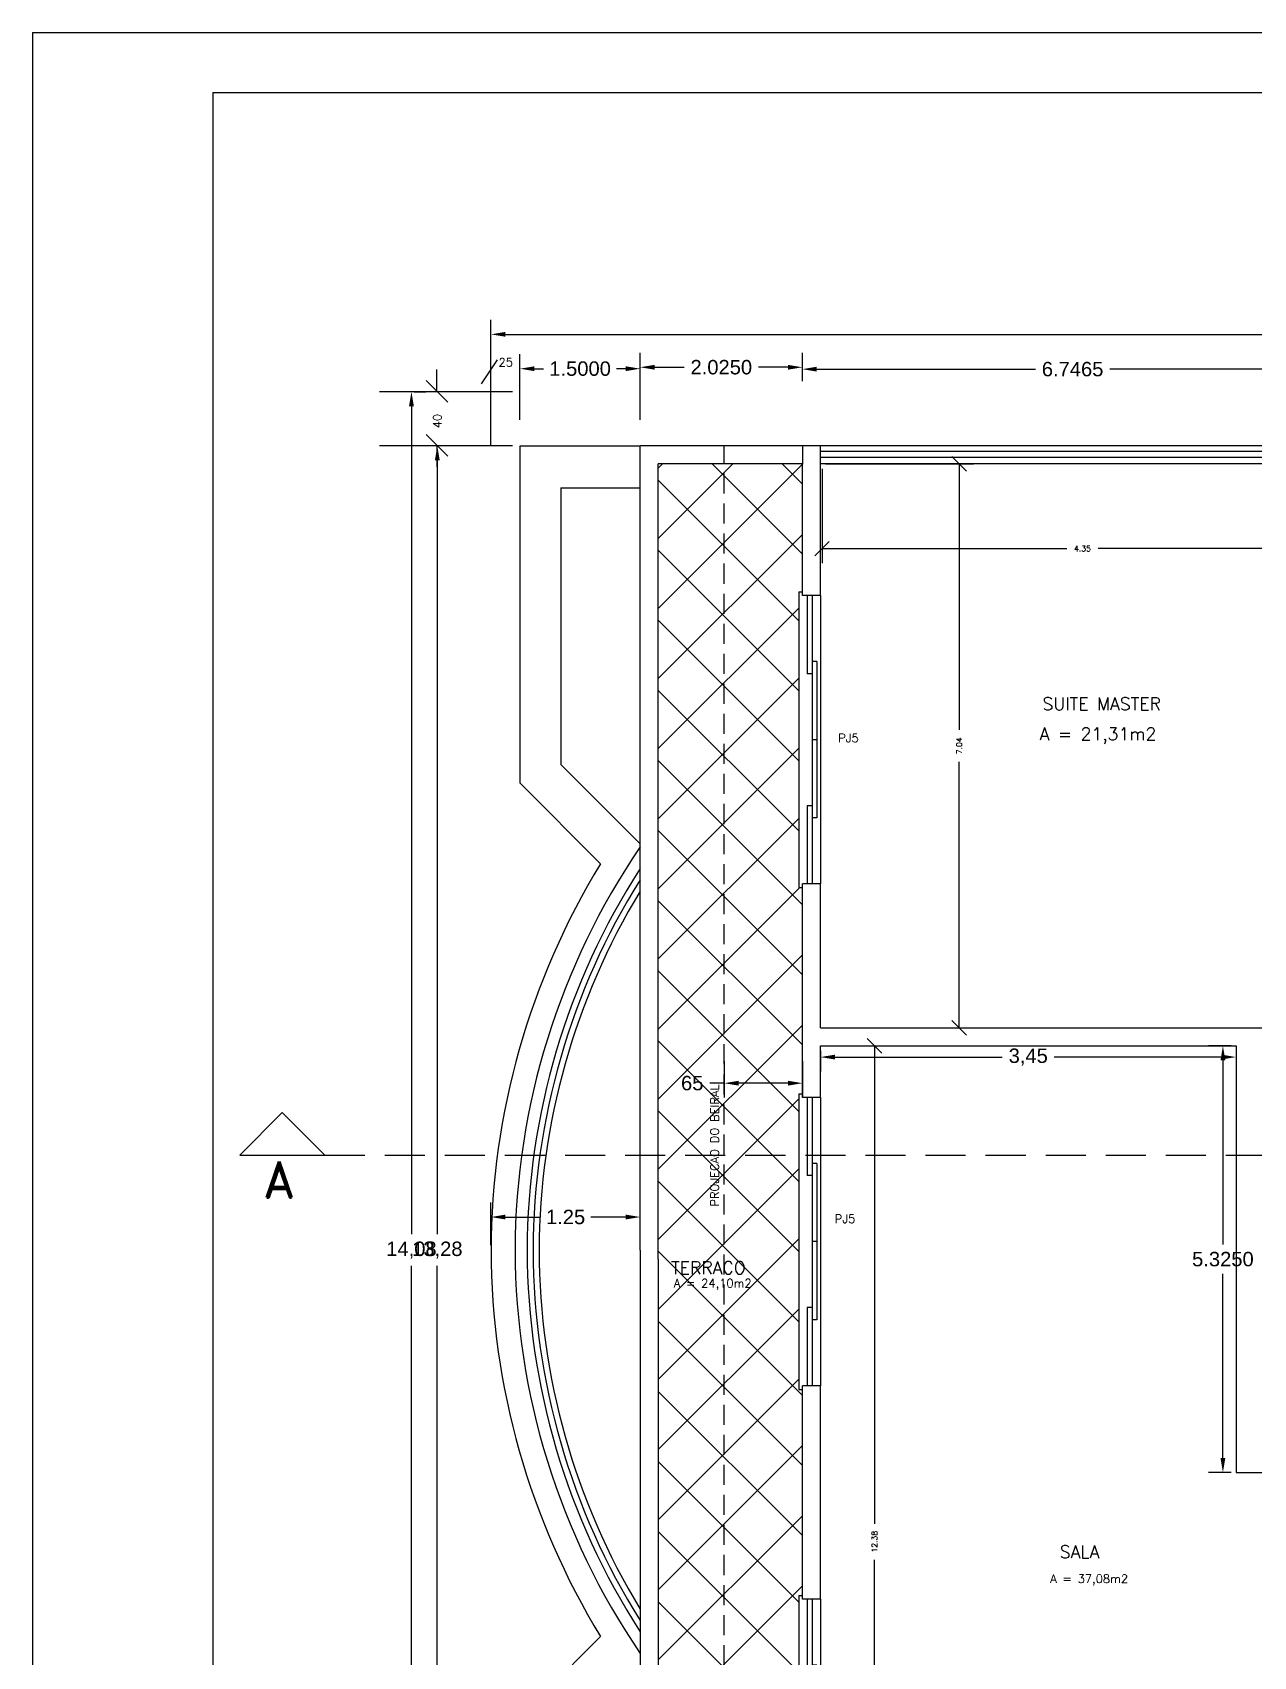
# Model space of a CAD drawing. Header units: millimetres. Extents: x 2200 to 2403, y 2380 to 2511.
# Drawn here: x 2262.82 to 2278.06, y 2395.74 to 2416.01 of the extents above; entities that cross this region are included whole.
import ezdxf

# ---------------------------------------------------------------- set-up
doc = ezdxf.new("R2010")
doc.units = ezdxf.units.MM
doc.linetypes.add('DASHED', pattern=[0.75, 0.5, -0.25])
doc.linetypes.add('HIDDEN', pattern=[0.375, 0.25, -0.125])
doc.layers.add('ABERTURAS', color=1, linetype='Continuous')
doc.layers.add('CORTE', color=7, linetype='Continuous')
doc.styles.add('ROMAND', font='romand', dxfattribs={"height": 0.1})
doc.styles.add('ROMANS', font='ROMANS.shx', dxfattribs={"height": 0.07})
doc.styles.get("Standard").update_dxf_attribs({"font": 'arial.ttf'})
doc.dimstyles.get("Standard").update_dxf_attribs({"dimtxt": 0.18, "dimasz": 0.18, "dimexe": 0.18, "dimexo": 0.0625, "dimgap": 0.09, "dimtad": 0, "dimtih": 1, "dimtoh": 1, "dimdec": 4, "dimzin": 0, "dimdsep": 46, "dimtxsty": 'Standard', "dimcen": 0.09, "dimadec": 0, "dimazin": 0, "dimtfac": 1, "dimtdec": 4, "dimtofl": 0, "dimtmove": 0, "dimatfit": 3, "dimfxl": 1, "dimtolj": 1, "dimtzin": 0, "dimarcsym": 0})

# ---------------------------------------------------------------- blocks, each defined once
blk = doc.blocks.new('PJ240')
at = {"color": 4}
for p, q in [((0, 0), (2.4, 0)), ((-0.03, -0.18), (-0.03, -0.15)), ((-0.03, -0.18), (2.43, -0.18)), ((2.43, -0.18), (2.43, -0.15))]:
    blk.add_line(p, q, dxfattribs=at)
at = {"color": 1}
for p, q in [((0, -0.07), (2.4, -0.07)), ((0, -0.11), (0.65, -0.11)), ((0.55, -0.03), (1.85, -0.03)), ((0.55, -0.03), (0.55, -0.07)), ((0.65, -0.07), (0.65, -0.11)), ((1.2, -0.03), (1.2, -0.07)), ((1.75, -0.07), (1.75, -0.11)), ((1.75, -0.11), (2.4, -0.11)), ((1.75, -0.11), (2.4, -0.11)), ((1.85, -0.03), (1.85, -0.07))]:
    blk.add_line(p, q, dxfattribs=at)
blk = doc.blocks.new('*D659')
at = {"color": 0, "lineweight": -2, "transparency": 16777216}
for p, q in [((2268.541, 2410.855), (2268.541, 2412.422)), ((2304.3, 2410.855), (2304.3, 2412.422)), ((2268.721, 2412.242), (2286.025, 2412.242)), ((2304.12, 2412.242), (2286.816, 2412.242))]:
    blk.add_line(p, q, dxfattribs=at)
at = {"color": 0, "transparency": 16777216}
for points in [[(2268.721, 2412.272), (2268.721, 2412.212), (2268.541, 2412.242)], [(2304.12, 2412.272), (2304.12, 2412.212), (2304.3, 2412.242)]]:
    blk.add_solid(points, dxfattribs=at)
at = {"layer": 'DEFPOINTS', "color": 0, "transparency": 16777216}
for p in [(2268.541, 2412.242), (2268.541, 2410.792), (2304.3, 2410.792)]:
    blk.add_point(p, dxfattribs=at)
at = {"color": 0, "transparency": 16777216, "insert": (2286.42, 2412.242), "char_height": 0.18, "attachment_point": 5}
blk.add_mtext('\\A1;23.85', dxfattribs=at)
blk = doc.blocks.new('*D661')
at = {"color": 0, "lineweight": -2, "transparency": 16777216}
for p, q in [((2272.653, 2403.297), (2272.653, 2403.04)), ((2272.833, 2403.22), (2274.923, 2403.22)), ((2277.661, 2403.22), (2275.572, 2403.22)), ((2277.841, 2403.297), (2277.841, 2403.04))]:
    blk.add_line(p, q, dxfattribs=at)
at = {"color": 0, "transparency": 16777216}
for points in [[(2272.833, 2403.25), (2272.833, 2403.19), (2272.653, 2403.22)], [(2277.661, 2403.25), (2277.661, 2403.19), (2277.841, 2403.22)]]:
    blk.add_solid(points, dxfattribs=at)
at = {"layer": 'DEFPOINTS', "color": 0, "transparency": 16777216}
for p in [(2272.653, 2403.36), (2277.841, 2403.36), (2277.841, 2403.22)]:
    blk.add_point(p, dxfattribs=at)
at = {"color": 0, "transparency": 16777216, "insert": (2275.247, 2403.22), "char_height": 0.18, "attachment_point": 5}
blk.add_mtext('\\A1;3,45', dxfattribs=at)
blk = doc.blocks.new('*D662')
at = {"color": 0, "lineweight": -2, "transparency": 16777216}
for p, q in [((2268.541, 2400.872), (2268.541, 2401.403)), ((2270.403, 2400.872), (2270.403, 2401.403)), ((2268.721, 2401.223), (2269.156, 2401.223)), ((2270.223, 2401.223), (2269.788, 2401.223))]:
    blk.add_line(p, q, dxfattribs=at)
at = {"color": 0, "transparency": 16777216}
for points in [[(2268.721, 2401.253), (2268.721, 2401.193), (2268.541, 2401.223)], [(2270.223, 2401.253), (2270.223, 2401.193), (2270.403, 2401.223)]]:
    blk.add_solid(points, dxfattribs=at)
at = {"layer": 'DEFPOINTS', "color": 0, "transparency": 16777216}
for p in [(2270.403, 2401.223), (2268.541, 2400.81), (2270.403, 2400.81)]:
    blk.add_point(p, dxfattribs=at)
at = {"color": 0, "transparency": 16777216, "insert": (2269.472, 2401.223), "char_height": 0.18, "attachment_point": 5}
blk.add_mtext('\\A1;1.25', dxfattribs=at)
blk = doc.blocks.new('*D663')
at = {"color": 0, "lineweight": -2, "transparency": 16777216}
for p, q in [((2277.779, 2403.36), (2277.497, 2403.36)), ((2277.677, 2403.18), (2277.677, 2400.879)), ((2277.677, 2398.215), (2277.677, 2400.515)), ((2277.779, 2398.035), (2277.497, 2398.035))]:
    blk.add_line(p, q, dxfattribs=at)
at = {"color": 0, "transparency": 16777216}
for points in [[(2277.647, 2403.18), (2277.707, 2403.18), (2277.677, 2403.36)], [(2277.647, 2398.215), (2277.707, 2398.215), (2277.677, 2398.035)]]:
    blk.add_solid(points, dxfattribs=at)
at = {"layer": 'DEFPOINTS', "color": 0, "transparency": 16777216}
for p in [(2277.677, 2403.36), (2277.841, 2403.36), (2277.841, 2398.035)]:
    blk.add_point(p, dxfattribs=at)
at = {"color": 0, "transparency": 16777216, "insert": (2277.677, 2400.697), "char_height": 0.18, "attachment_point": 5}
blk.add_mtext('\\A1;5.3250', dxfattribs=at)
blk = doc.blocks.new('*D679')
at = {"color": 0, "lineweight": -2, "transparency": 16777216}
for p, q in [((2268.903, 2411.175), (2268.903, 2411.993)), ((2270.403, 2411.175), (2270.403, 2411.993)), ((2269.083, 2411.813), (2269.198, 2411.813)), ((2270.223, 2411.813), (2270.108, 2411.813))]:
    blk.add_line(p, q, dxfattribs=at)
at = {"color": 0, "transparency": 16777216}
for points in [[(2269.083, 2411.843), (2269.083, 2411.783), (2268.903, 2411.813)], [(2270.223, 2411.843), (2270.223, 2411.783), (2270.403, 2411.813)]]:
    blk.add_solid(points, dxfattribs=at)
at = {"layer": 'DEFPOINTS', "color": 0, "transparency": 16777216}
for p in [(2268.903, 2411.813), (2268.903, 2411.112), (2270.403, 2411.112)]:
    blk.add_point(p, dxfattribs=at)
at = {"color": 0, "transparency": 16777216, "insert": (2269.653, 2411.813), "char_height": 0.18, "attachment_point": 5}
blk.add_mtext('\\A1;1.5000', dxfattribs=at)
blk = doc.blocks.new('*D671')
at = {"color": 0, "lineweight": -2, "transparency": 16777216}
for p, q in [((2267.58, 2411.525), (2267.728, 2411.525)), ((2267.548, 2411.345), (2267.548, 2401.008)), ((2267.548, 2390.274), (2267.548, 2400.612)), ((2267.58, 2390.094), (2267.728, 2390.094))]:
    blk.add_line(p, q, dxfattribs=at)
at = {"color": 0, "transparency": 16777216}
for points in [[(2267.518, 2411.345), (2267.578, 2411.345), (2267.548, 2411.525)], [(2267.518, 2390.274), (2267.578, 2390.274), (2267.548, 2390.094)]]:
    blk.add_solid(points, dxfattribs=at)
at = {"layer": 'DEFPOINTS', "color": 0, "transparency": 16777216}
for p in [(2267.517, 2411.525), (2267.517, 2390.094), (2267.548, 2390.094)]:
    blk.add_point(p, dxfattribs=at)
at = {"color": 0, "transparency": 16777216, "insert": (2267.548, 2400.81), "char_height": 0.18, "attachment_point": 5}
blk.add_mtext('\\A1;14,08', dxfattribs=at)
blk = doc.blocks.new('*D672')
at = {"color": 0, "lineweight": -2, "transparency": 16777216}
for p, q in [((2268.747, 2410.85), (2267.691, 2410.85)), ((2267.871, 2410.67), (2267.871, 2401.008)), ((2267.871, 2390.949), (2267.871, 2400.612)), ((2268.747, 2390.769), (2267.691, 2390.769))]:
    blk.add_line(p, q, dxfattribs=at)
at = {"color": 0, "transparency": 16777216}
for points in [[(2267.841, 2410.67), (2267.901, 2410.67), (2267.871, 2410.85)], [(2267.841, 2390.949), (2267.901, 2390.949), (2267.871, 2390.769)]]:
    blk.add_solid(points, dxfattribs=at)
at = {"layer": 'DEFPOINTS', "color": 0, "transparency": 16777216}
for p in [(2267.871, 2410.85), (2268.809, 2410.85), (2268.809, 2390.769)]:
    blk.add_point(p, dxfattribs=at)
at = {"color": 0, "transparency": 16777216, "insert": (2267.871, 2400.81), "char_height": 0.18, "attachment_point": 5}
blk.add_mtext('\\A1;13,28', dxfattribs=at)
blk = doc.blocks.new('*D675')
at = {"color": 0, "lineweight": -2, "transparency": 16777216}
for p, q in [((2272.428, 2411.658), (2272.428, 2411.987)), ((2279.175, 2411.658), (2279.175, 2411.987)), ((2272.608, 2411.807), (2275.337, 2411.807)), ((2278.995, 2411.807), (2276.266, 2411.807))]:
    blk.add_line(p, q, dxfattribs=at)
at = {"color": 0, "transparency": 16777216}
for points in [[(2272.608, 2411.837), (2272.608, 2411.777), (2272.428, 2411.807)], [(2278.995, 2411.837), (2278.995, 2411.777), (2279.175, 2411.807)]]:
    blk.add_solid(points, dxfattribs=at)
at = {"layer": 'DEFPOINTS', "color": 0, "transparency": 16777216}
for p in [(2272.428, 2411.807), (2272.428, 2411.595), (2279.175, 2411.595)]:
    blk.add_point(p, dxfattribs=at)
at = {"color": 0, "transparency": 16777216, "insert": (2275.801, 2411.807), "char_height": 0.18, "attachment_point": 5}
blk.add_mtext('\\A1;6.7465', dxfattribs=at)
blk = doc.blocks.new('*D676')
at = {"color": 0, "lineweight": -2, "transparency": 16777216}
for p, q in [((2270.403, 2411.751), (2270.403, 2412.011)), ((2272.428, 2411.751), (2272.428, 2412.011)), ((2270.583, 2411.831), (2270.951, 2411.831)), ((2272.248, 2411.831), (2271.881, 2411.831))]:
    blk.add_line(p, q, dxfattribs=at)
at = {"color": 0, "transparency": 16777216}
for points in [[(2270.583, 2411.861), (2270.583, 2411.801), (2270.403, 2411.831)], [(2272.248, 2411.861), (2272.248, 2411.801), (2272.428, 2411.831)]]:
    blk.add_solid(points, dxfattribs=at)
at = {"layer": 'DEFPOINTS', "color": 0, "transparency": 16777216}
for p in [(2270.403, 2411.831), (2270.403, 2411.689), (2272.428, 2411.689)]:
    blk.add_point(p, dxfattribs=at)
at = {"color": 0, "transparency": 16777216, "insert": (2271.416, 2411.831), "char_height": 0.18, "attachment_point": 5}
blk.add_mtext('\\A1;2.0250', dxfattribs=at)
blk = doc.blocks.new('*D719')
at = {"color": 0, "lineweight": -2, "transparency": 16777216}
for p, q in [((2271.453, 2403.17), (2271.453, 2402.714)), ((2272.428, 2403.17), (2272.428, 2402.714)), ((2271.453, 2402.894), (2271.273, 2402.894)), ((2272.248, 2402.894), (2271.633, 2402.894))]:
    blk.add_line(p, q, dxfattribs=at)
at = {"color": 0, "transparency": 16777216}
for points in [[(2271.633, 2402.924), (2271.633, 2402.864), (2271.453, 2402.894)], [(2272.248, 2402.924), (2272.248, 2402.864), (2272.428, 2402.894)]]:
    blk.add_solid(points, dxfattribs=at)
at = {"layer": 'DEFPOINTS', "color": 0, "transparency": 16777216}
for p in [(2271.453, 2403.232), (2272.428, 2403.232), (2271.453, 2402.894)]:
    blk.add_point(p, dxfattribs=at)
at = {"color": 0, "transparency": 16777216, "insert": (2271.053, 2402.894), "char_height": 0.18, "attachment_point": 5}
blk.add_mtext('\\A1;65', dxfattribs=at)
blk = doc.blocks.new('*D721')
at = {"layer": 'ABERTURAS', "color": 1, "lineweight": -2, "transparency": 16777216}
for p, q in [((2272.673, 2410.563), (2272.673, 2409.387)), ((2279.175, 2410.563), (2279.175, 2409.387)), ((2272.583, 2409.477), (2272.763, 2409.657)), ((2272.673, 2409.567), (2275.727, 2409.567)), ((2279.175, 2409.567), (2276.121, 2409.567)), ((2279.085, 2409.477), (2279.265, 2409.657))]:
    blk.add_line(p, q, dxfattribs=at)
at = {"layer": 'DEFPOINTS', "color": 0, "transparency": 16777216}
for p in [(2272.673, 2410.625), (2279.175, 2410.625), (2279.175, 2409.567)]:
    blk.add_point(p, dxfattribs=at)
at = {"layer": 'ABERTURAS', "color": 1, "transparency": 16777216, "insert": (2275.924, 2409.567), "char_height": 0.07, "attachment_point": 5, "style": 'ROMANS'}
blk.add_mtext('\\A1;4.35', dxfattribs=at)
blk = doc.blocks.new('*D722')
at = {"layer": 'ABERTURAS', "color": 1, "lineweight": -2, "transparency": 16777216}
for p, q in [((2274.475, 2410.535), (2274.295, 2410.715)), ((2272.716, 2410.625), (2274.565, 2410.625)), ((2274.385, 2410.625), (2274.385, 2407.303)), ((2274.385, 2403.585), (2274.385, 2406.907)), ((2272.716, 2403.585), (2274.565, 2403.585)), ((2274.475, 2403.495), (2274.295, 2403.675))]:
    blk.add_line(p, q, dxfattribs=at)
at = {"layer": 'DEFPOINTS', "color": 0, "transparency": 16777216}
for p in [(2272.653, 2410.625), (2272.653, 2403.585), (2274.385, 2403.585)]:
    blk.add_point(p, dxfattribs=at)
at = {"layer": 'ABERTURAS', "color": 1, "transparency": 16777216, "insert": (2274.385, 2407.105), "char_height": 0.07, "attachment_point": 5, "rotation": 90, "style": 'ROMANS'}
blk.add_mtext('\\A1;7.04', dxfattribs=at)
blk = doc.blocks.new('*D657')
at = {"color": 1, "lineweight": -2, "transparency": 16777216}
for p, q in [((2273.418, 2403.27), (2273.238, 2403.45)), ((2272.716, 2403.36), (2273.508, 2403.36)), ((2273.328, 2403.36), (2273.328, 2397.395)), ((2273.328, 2390.979), (2273.328, 2396.945)), ((2273.418, 2390.889), (2273.238, 2391.069)), ((2272.716, 2390.979), (2273.508, 2390.979))]:
    blk.add_line(p, q, dxfattribs=at)
at = {"layer": 'DEFPOINTS', "color": 0, "transparency": 16777216}
for p in [(2272.653, 2403.36), (2272.653, 2390.979), (2273.328, 2390.979)]:
    blk.add_point(p, dxfattribs=at)
at = {"color": 1, "transparency": 16777216, "insert": (2273.328, 2397.17), "char_height": 0.07, "attachment_point": 5, "rotation": 90, "style": 'ROMANS'}
blk.add_mtext('\\A1;12.38', dxfattribs=at)

msp = doc.modelspace()

# ---------------------------------------------------------------- linework, layer by layer
at = {"color": 1}
for p, q in [((2262.81768, 2416.0101), (2262.81768, 2379.50163)), ((2262.81768, 2416.0101), (2309.01768, 2416.0101)), ((2268.61859, 2411.92518), (2268.41646, 2411.6222)), ((2272.6532, 2410.6253), (2272.6532, 2410.8503)), ((2279.17473, 2410.78057), (2272.6532, 2410.78057)), ((2279.17473, 2410.70557), (2272.6532, 2410.70557))]:
    msp.add_line(p, q, dxfattribs=at)
for p, q in [((2265.06768, 2415.2601), (2265.06768, 2380.25163)), ((2265.06768, 2415.2601), (2308.26768, 2415.2601)), ((2272.6532, 2403.58484), (2276.11614, 2403.58484)), ((2277.75114, 2403.58484), (2280.54114, 2403.58484)), ((2272.6532, 2403.35984), (2276.43114, 2403.35984)), ((2277.75114, 2403.35984), (2277.84114, 2403.35984)), ((2277.84114, 2403.35984), (2277.84114, 2398.03484)), ((2277.84114, 2398.03484), (2280.92321, 2398.03484))]:
    msp.add_line(p, q)
at = {"color": 1, "linetype": 'ByBlock'}
for p, q in [((2267.86531, 2411.53134), (2267.86531, 2411.80134)), ((2268.80945, 2411.5253), (2267.14848, 2411.5253)), ((2268.00031, 2411.39634), (2267.73031, 2411.66634)), ((2268.00031, 2410.72134), (2267.73031, 2410.99134)), ((2268.80945, 2410.8503), (2267.14848, 2410.8503)), ((2267.86531, 2410.85634), (2267.86531, 2410.58634))]:
    msp.add_line(p, q, dxfattribs=at)
at = {"color": 4}
for p, q in [((2268.9032, 2406.6378), (2268.9032, 2410.8503)), ((2268.9032, 2410.8503), (2270.4032, 2410.8503)), ((2269.41114, 2410.3253), (2269.41114, 2406.87232)), ((2269.41114, 2410.3253), (2270.4032, 2410.3253)), ((2270.4032, 2405.88026), (2269.41114, 2406.87232)), ((2269.90869, 2405.63231), (2268.9032, 2406.6378)), ((2269.90869, 2395.98736), (2268.9032, 2394.98187))]:
    msp.add_line(p, q, dxfattribs=at)
at = {"color": 2}
for p, q in [((2270.4032, 2400.80984), (2270.4032, 2410.8503)), ((2279.17473, 2410.8503), (2270.4032, 2410.8503)), ((2272.43333, 2410.6253), (2272.43333, 2410.8503)), ((2270.6282, 2400.69734), (2270.6282, 2410.6253)), ((2272.43333, 2410.6253), (2270.6282, 2410.6253)), ((2279.39973, 2410.6253), (2272.6532, 2410.6253)), ((2270.4032, 2400.80984), (2270.4032, 2390.75437)), ((2270.6282, 2400.69734), (2270.6282, 2390.97937))]:
    msp.add_line(p, q, dxfattribs=at)
at = {"color": 4, "linetype": 'HIDDEN'}
msp.add_line((2271.4532, 2390.75437), (2271.4532, 2410.8503), dxfattribs=at)
at = {"color": 8}
for p, q in [((2270.6282, 2409.69521), (2271.55829, 2410.6253)), ((2270.6282, 2410.57026), (2270.68324, 2410.6253)), ((2270.6282, 2408.82017), (2272.4282, 2410.62017)), ((2272.4282, 2409.49734), (2271.30023, 2410.6253)), ((2272.4282, 2410.37238), (2272.17528, 2410.6253)), ((2272.4282, 2410.62017), (2272.43333, 2410.6253)), ((2272.3832, 2408.66729), (2270.6282, 2410.42229)), ((2270.6282, 2407.94513), (2272.4282, 2409.74513)), ((2272.3832, 2407.79225), (2270.6282, 2409.54725)), ((2270.6282, 2407.07008), (2272.3832, 2408.82508)), ((2272.3832, 2406.9172), (2270.6282, 2408.6722)), ((2270.6282, 2406.19504), (2272.3832, 2407.95004)), ((2272.3832, 2406.04216), (2270.6282, 2407.79716)), ((2270.6282, 2405.31999), (2272.3832, 2407.07499)), ((2272.4282, 2405.12211), (2270.6282, 2406.92211)), ((2270.6282, 2404.44495), (2272.3832, 2406.19995)), ((2272.4282, 2404.24707), (2270.6282, 2406.04707)), ((2270.6282, 2403.5699), (2272.39418, 2405.33589)), ((2272.4282, 2403.37202), (2270.6282, 2405.17202)), ((2270.6282, 2402.69486), (2272.4282, 2404.49486)), ((2272.3832, 2402.54198), (2270.6282, 2404.29698)), ((2270.6282, 2401.81981), (2272.4282, 2403.61981)), ((2272.3832, 2401.66694), (2270.6282, 2403.42194)), ((2270.6282, 2400.94477), (2272.3832, 2402.69977)), ((2272.3832, 2400.79189), (2270.6282, 2402.54689)), ((2270.6282, 2400.06972), (2272.3832, 2401.82472)), ((2272.3832, 2399.91685), (2270.6282, 2401.67185)), ((2270.6282, 2399.19468), (2272.3832, 2400.94968)), ((2272.4282, 2398.9968), (2270.6282, 2400.7968)), ((2270.6282, 2398.31963), (2272.3832, 2400.07463)), ((2272.4282, 2398.12176), (2270.6282, 2399.92176)), ((2270.6282, 2397.44459), (2272.3832, 2399.19959)), ((2272.4282, 2397.24671), (2270.6282, 2399.04671)), ((2270.6282, 2396.56955), (2272.4282, 2398.36955)), ((2272.3832, 2396.41667), (2270.6282, 2398.17167)), ((2270.6282, 2395.6945), (2272.4282, 2397.4945)), ((2272.3832, 2395.54162), (2270.6282, 2397.29662)), ((2270.6282, 2394.81946), (2272.4282, 2396.61946)), ((2272.3832, 2394.66658), (2270.6282, 2396.42158))]:
    msp.add_line(p, q, dxfattribs=at)
at = {"color": 7}
for p, q in [((2272.4282, 2408.98089), (2272.4282, 2410.6253)), ((2272.6532, 2408.98089), (2272.6532, 2410.6253)), ((2272.6532, 2408.98089), (2272.4282, 2408.98089)), ((2272.4282, 2402.71687), (2272.4282, 2405.38089)), ((2272.6532, 2405.38089), (2272.4282, 2405.38089)), ((2272.6532, 2403.58484), (2272.6532, 2405.38089)), ((2272.6532, 2402.71687), (2272.6532, 2403.35984)), ((2272.6532, 2402.71687), (2272.4282, 2402.71687)), ((2272.4282, 2396.45437), (2272.4282, 2399.11687)), ((2272.6532, 2399.11687), (2272.4282, 2399.11687)), ((2272.6532, 2396.45437), (2272.6532, 2399.11687)), ((2272.6532, 2396.45437), (2272.4282, 2396.45437))]:
    msp.add_line(p, q, dxfattribs=at)
at = {"color": 4}
for centre, radius, start, end in [((2277.84114, 2400.7778), 9, 145.734572, 179.796083), ((2277.84114, 2400.7778), 9.3, 148.534184, 179.802661), ((2277.84114, 2400.7778), 8.85, 147.187204, 179.792627), ((2277.84114, 2400.7778), 8.775, 147.954704, 179.790855), ((2277.84114, 2400.7778), 8.7, 148.75267, 179.789052), ((2277.84114, 2400.84187), 9.3, 180.197339, 211.465816), ((2277.84114, 2400.84187), 9, 180.203917, 214.265428), ((2277.84114, 2400.84187), 8.85, 180.207373, 212.812796), ((2277.84114, 2400.84187), 8.775, 180.209145, 212.045296), ((2277.84114, 2400.84187), 8.7, 180.210948, 211.24733)]:
    msp.add_arc(centre, radius, start, end, dxfattribs=at)
at = {"layer": 'ABERTURAS', "color": 7}
for p, q in [((2276.11614, 2403.58484), (2277.75114, 2403.58484)), ((2276.43114, 2403.35984), (2277.74739, 2403.35984))]:
    msp.add_line(p, q, dxfattribs=at)
at = {"layer": 'CORTE'}
for p, q in [((2265.40465, 2401.99584), (2265.93498, 2402.52617)), ((2265.93498, 2402.52617), (2266.46531, 2401.99584)), ((2265.40465, 2401.99584), (2266.46531, 2401.99584))]:
    msp.add_line(p, q, dxfattribs=at)
at = {"layer": 'CORTE', "linetype": 'DASHED'}
msp.add_line((2266.46531, 2401.99584), (2305.46754, 2401.99584), dxfattribs=at)
at = {"layer": 'DEFPOINTS', "color": 0, "linetype": 'ByBlock'}
for p in [(2268.54114, 2412.23367), (2268.9032, 2411.5253), (2268.9032, 2410.8503), (2268.9032, 2410.48918)]:
    msp.add_point(p, dxfattribs=at)
at = {"layer": 'DEFPOINTS', "color": 1, "linetype": 'ByBlock'}
msp.add_point((2267.86531, 2411.53134), dxfattribs=at)

# ---------------------------------------------------------------- block references
at = {"color": 7, "xscale": 1.5, "yscale": 1.5, "zscale": 1.5}
for p, rotation in [((2272.6532, 2408.98089), 269.9999999999999), ((2272.6532, 2402.71687), 270), ((2272.6532, 2396.45437), 270)]:
    msp.add_blockref('PJ240', p, dxfattribs=dict(at, rotation=rotation))

# ---------------------------------------------------------------- texts
at = {"color": 1, "style": 'ROMANS'}
for s, height, p in [('25', 0.105, (2268.63547, 2411.84104)), ('SUITE MASTER', 0.1575, (2275.42517, 2407.55073)), ('PJ5', 0.105, (2272.87505, 2407.15014)), ('A = 21,31m2', 0.1575, (2275.3875, 2407.17534)), ('PJ5', 0.105, (2272.83261, 2401.14855)), ('TERRACO', 0.1575, (2270.78819, 2400.51193)), ('A = 24,10m2', 0.105, (2270.82255, 2400.34472)), ('SALA', 0.1575, (2275.64056, 2396.96553)), ('A = 37,08m2', 0.105, (2275.52184, 2396.65491))]:
    msp.add_text(s, height=height, dxfattribs=at).set_placement(p)
msp.add_text('40', height=0.105, rotation=90, dxfattribs=at).set_placement((2267.9234, 2411.06882))
at = {"color": 4, "style": 'ROMANS'}
msp.add_text('PROJECAO DO BEIRAL', height=0.105, rotation=90, dxfattribs=at).set_placement((2271.38488, 2401.35254))
at = {"layer": 'CORTE', "color": 1, "style": 'ROMAND'}
msp.add_text('A', height=0.45, dxfattribs=at).set_placement((2265.70551, 2401.46722))

# ---------------------------------------------------------------- dimensions: what is measured, and where the dimension line sits
at = {"color": 1}
dim = msp.add_aligned_dim(p1=(2304.29973, 2410.79234), p2=(2268.54114, 2410.79234), distance=-1.44931, text='23.85', dimstyle='Standard', dxfattribs=at)
dim.commit()
dim.dimension.update_dxf_attribs({"geometry": '*D659', "text_midpoint": (2286.42043, 2412.24164)})
dim = msp.add_aligned_dim(p1=(2270.4032, 2411.11234), p2=(2268.9032, 2411.11234), distance=-0.70021, dimstyle='Standard', dxfattribs=at)
dim.commit()
dim.dimension.update_dxf_attribs({"geometry": '*D679', "text_midpoint": (2269.6532, 2411.81255)})
at = {"color": 7}
for p1, p2, distance, picture, middle in [((2272.4282, 2411.68898), (2270.4032, 2411.68898), -0.14209, '*D676', (2271.4157, 2411.83107)), ((2279.17473, 2411.59523), (2272.4282, 2411.59523), -0.21201, '*D675', (2275.80146, 2411.80725)), ((2277.84114, 2398.03484), (2277.84114, 2403.35984), 0.16396, '*D663', (2277.67718, 2400.69734))]:
    dim = msp.add_aligned_dim(p1=p1, p2=p2, distance=distance, dimstyle='Standard', dxfattribs=at)
    dim.commit()
    dim.dimension.update_dxf_attribs({"geometry": picture, "text_midpoint": middle})
for p1, p2, distance, text, picture, middle in [((2267.51744, 2411.5253), (2267.51744, 2390.09437), 0.03087, '14,08', '*D671', (2267.54831, 2400.80984)), ((2268.80945, 2390.76937), (2268.80945, 2410.8503), 0.93801, '13,28', '*D672', (2267.87144, 2400.80984)), ((2272.4282, 2403.23206), (2271.4532, 2403.23206), 0.33804, '65', '*D719', (2271.05311, 2402.89402)), ((2272.6532, 2403.35984), (2277.84114, 2403.35984), -0.13975, '3,45', '*D661', (2275.24717, 2403.22009)), ((2268.5412, 2400.80984), (2270.4032, 2400.80984), 0.4131, '1.25', '*D662', (2269.4722, 2401.22294))]:
    dim = msp.add_aligned_dim(p1=p1, p2=p2, distance=distance, text=text, dimstyle='Standard', dxfattribs=at)
    dim.commit()
    dim.dimension.update_dxf_attribs({"geometry": picture, "text_midpoint": middle})
at = {"color": 1}
dim = msp.add_linear_dim(base=(2273.3282, 2390.97937), p1=(2272.6532, 2403.35984), p2=(2272.6532, 2390.97937), angle=90, dimstyle='Standard', override={"dimasz": 0, "dimtih": 0, "dimtoh": 0, "dimdec": 2, "dimtxsty": 'ROMANS', "dimtsz": 0.09, "dimclrd": 1, "dimclre": 1, "dimclrt": 1, "dimtdec": 2, "dimtix": 1, "dimtmove": 2}, dxfattribs=at)
dim.commit()
dim.dimension.update_dxf_attribs({"geometry": '*D657', "text_midpoint": (2273.3282, 2397.1696)})
at = {"layer": 'ABERTURAS', "color": 1}
dim = msp.add_linear_dim(base=(2274.38467, 2403.58484), p1=(2272.6532, 2410.6253), p2=(2272.6532, 2403.58484), angle=90, dimstyle='Standard', override={"dimasz": 0, "dimtih": 0, "dimtoh": 0, "dimdec": 2, "dimtxsty": 'ROMANS', "dimtsz": 0.09, "dimclrd": 1, "dimclre": 1, "dimclrt": 1, "dimtdec": 2, "dimtix": 1, "dimtmove": 2}, dxfattribs=at)
dim.commit()
dim.dimension.update_dxf_attribs({"geometry": '*D722', "text_midpoint": (2274.38467, 2407.10507)})
dim = msp.add_linear_dim(base=(2279.17473, 2409.56694), p1=(2272.6731, 2410.6253), p2=(2279.17473, 2410.6253), text='4.35', dimstyle='Standard', override={"dimasz": 0, "dimtih": 0, "dimtoh": 0, "dimdec": 2, "dimtxsty": 'ROMANS', "dimtsz": 0.09, "dimclrd": 1, "dimclre": 1, "dimclrt": 1, "dimtdec": 2, "dimtix": 1, "dimtmove": 2}, dxfattribs=at)
dim.commit()
dim.dimension.update_dxf_attribs({"geometry": '*D721', "text_midpoint": (2275.92391, 2409.56694)})

doc.saveas('drawing.dxf')
